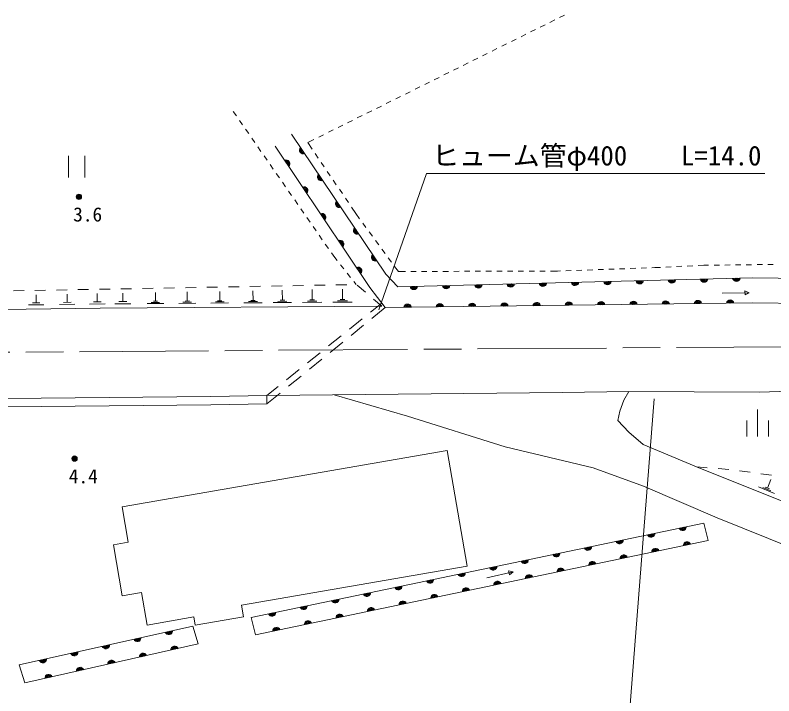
# Model space of a CAD drawing. Units: millimetres, scale not verified. Extents: x 40000 to 680000, y 20000 to 380000.
# Drawn here: x 405413 to 475958, y 255173 to 318463 of the extents above; entities that cross this region are included whole.
import ezdxf
from ezdxf.enums import TextEntityAlignment as Align

# ---------------------------------------------------------------- set-up
doc = ezdxf.new("R2010")
doc.units = ezdxf.units.MM
doc.header["$LTSCALE"] = 1000
doc.linetypes.add('CHAIN', pattern=[18.5, 12, -1.5, 3.5, -1.5])
for name, color, linetype, lineweight in [('M-BGD', 7, 'Continuous', 13), ('M-BMK', 2, 'CHAIN', 13), ('M-STR-HTXT', 7, 'Continuous', 13), ('M-STR-STRC', 7, 'Continuous', 13)]:
    doc.layers.add(name, color=color, linetype=linetype, lineweight=lineweight)
doc.styles.add('ＭＳ ゴシック', font='')
doc.styles.get('ＭＳ ゴシック').set_extended_font_data('MS Gothic')

msp = doc.modelspace()

# ---------------------------------------------------------------- linework, layer by layer
at = {"layer": 'M-BGD'}
for p, q in [((456034, 318241), (456481, 318463)), ((454242, 317352), (454690, 317574)), ((455138, 317796), (455586, 318019)), ((453346, 316907), (453794, 317129)), ((451555, 316018), (452003, 316240)), ((452451, 316462), (452899, 316685)), ((449764, 315129), (450211, 315351)), ((450659, 315573), (451107, 315795)), ((448868, 314684), (449316, 314906)), ((447076, 313795), (447524, 314017)), ((447972, 314239), (448420, 314462)), ((446181, 313350), (446629, 313572)), ((444389, 312461), (444837, 312683)), ((445285, 312905), (445733, 313128)), ((443494, 312016), (443941, 312238)), ((441702, 311127), (442150, 311349)), ((442598, 311571), (443046, 311794)), ((439911, 310238), (440359, 310460)), ((440806, 310682), (441254, 310905)), ((439015, 309793), (439463, 310015)), ((425986, 309088), (425686, 309520)), ((437224, 308904), (437671, 309126)), ((438119, 309348), (438567, 309571)), ((426556, 308267), (426271, 308678)), ((436328, 308459), (436776, 308681)), ((427126, 307445), (426841, 307856)), ((434536, 307570), (434984, 307792)), ((435432, 308014), (435880, 308237)), ((427697, 306624), (427411, 307034)), ((432611, 306614), (433193, 306903)), ((433641, 307125), (434089, 307348)), ((428267, 305802), (427982, 306213)), ((433027, 306002), (432611, 306614)), ((433589, 305174), (433308, 305588)), ((410379, 305372), (410379, 303372)), ((411879, 305372), (411879, 303372)), ((428837, 304981), (428552, 305391)), ((434151, 304347), (433870, 304761)), ((429407, 304159), (429122, 304570)), ((429977, 303337), (429692, 303748)), ((434713, 303520), (434432, 303934)), ((430547, 302516), (430262, 302927)), ((435275, 302693), (434994, 303106)), ((431117, 301694), (430832, 302105)), ((435837, 301866), (435556, 302279)), ((431687, 300873), (431402, 301283)), ((436399, 301039), (436118, 301452)), ((437096, 300012), (436680, 300625)), ((432257, 300051), (431972, 300462)), ((437443, 299539), (437096, 300012)), ((432828, 299230), (432542, 299640)), ((438034, 298733), (437739, 299136)), ((433398, 298408), (433113, 298819)), ((433968, 297586), (433683, 297997)), ((438626, 297926), (438330, 298329)), ((434538, 296765), (434253, 297176)), ((439217, 297120), (438921, 297523)), ((435123, 295922), (434823, 296354)), ((439809, 296313), (439513, 296717)), ((435345, 295646), (435123, 295922)), ((440400, 295507), (440104, 295910)), ((435971, 294866), (435658, 295256)), ((441043, 294631), (440696, 295104)), ((461613, 294872), (462112, 294890)), ((462612, 294908), (463112, 294926)), ((463611, 294944), (464111, 294962)), ((464611, 294980), (464884, 294989)), ((464884, 294989), (465414, 295014)), ((465914, 295038), (466413, 295062)), ((466913, 295085), (467412, 295109)), ((467912, 295132), (468411, 295156)), ((468911, 295180), (469441, 295205)), ((469441, 295205), (469896, 295210)), ((470396, 295217), (470896, 295223)), ((471396, 295229), (471896, 295235)), ((472396, 295242), (472896, 295248)), ((473396, 295254), (473896, 295261)), ((474396, 295267), (474896, 295273)), ((475396, 295280), (475895, 295286)), ((436597, 294086), (436284, 294476)), ((441043, 294631), (441693, 294632)), ((442193, 294633), (442693, 294635)), ((443193, 294636), (443693, 294637)), ((444193, 294638), (444693, 294639)), ((445193, 294641), (445693, 294642)), ((446193, 294643), (446693, 294644)), ((447193, 294645), (447693, 294647)), ((448193, 294648), (448693, 294649)), ((449193, 294650), (449693, 294652)), ((450193, 294653), (450693, 294654)), ((451193, 294655), (451693, 294656)), ((452193, 294658), (452693, 294659)), ((453193, 294660), (453693, 294661)), ((454193, 294662), (454693, 294664)), ((455193, 294665), (455843, 294666)), ((455843, 294666), (456116, 294676)), ((456616, 294694), (457116, 294712)), ((457615, 294730), (458115, 294748)), ((458615, 294765), (459114, 294783)), ((459614, 294801), (460114, 294819)), ((460613, 294837), (461113, 294855)), ((437132, 293420), (436910, 293696)), ((406243, 292847), (405243, 292829)), ((408242, 292884), (407243, 292866)), ((410242, 292921), (409242, 292903)), ((412242, 292958), (411242, 292940)), ((414241, 292995), (413242, 292977)), ((416241, 293032), (415241, 293014)), ((418241, 293070), (417241, 293051)), ((420240, 293107), (419240, 293088)), ((422240, 293144), (421240, 293125)), ((424240, 293181), (423240, 293162)), ((424435, 291914), (424428, 292784)), ((426239, 293218), (425239, 293199)), ((428239, 293255), (427239, 293236)), ((427529, 291944), (427522, 292841)), ((430239, 293292), (429239, 293273)), ((430256, 291971), (430249, 292892)), ((432238, 293329), (431238, 293310)), ((433028, 291998), (433021, 292943)), ((434238, 293366), (433238, 293347)), ((436238, 293403), (435238, 293385)), ((435847, 292025), (435840, 292996)), ((437975, 292704), (437212, 293351)), ((473275, 292835), (473653, 292655)), ((473282, 292460), (473275, 292835)), ((407365, 291720), (407355, 292468)), ((410256, 291762), (410246, 292521)), ((413045, 291802), (413034, 292573)), ((415434, 291827), (415428, 292617)), ((418455, 291856), (418449, 292673)), ((421413, 291885), (421406, 292728)), ((439500, 291410), (438737, 292057)), ((471154, 292603), (473653, 292655)), ((473653, 292655), (473282, 292460)), ((408069, 291542), (406666, 291523)), ((407716, 291724), (407014, 291715)), ((410971, 291581), (409546, 291562)), ((410612, 291767), (409900, 291757)), ((413770, 291619), (412325, 291600)), ((413406, 291807), (412684, 291797)), ((416176, 291635), (414694, 291624)), ((415804, 291830), (415063, 291824)), ((419223, 291658), (417691, 291646)), ((418839, 291757), (418073, 291751)), ((418647, 291858), (418264, 291855)), ((422205, 291680), (420624, 291668)), ((421809, 291783), (421018, 291777)), ((421610, 291886), (421215, 291883)), ((425252, 291703), (423621, 291691)), ((424843, 291809), (424028, 291803)), ((424638, 291916), (424231, 291913)), ((428372, 291727), (426690, 291714)), ((427950, 291836), (427109, 291829)), ((427739, 291946), (427319, 291943)), ((431121, 291747), (429394, 291734)), ((430688, 291859), (429825, 291853)), ((430472, 291973), (430040, 291969)), ((433916, 291768), (432144, 291755)), ((433472, 291883), (432586, 291877)), ((433250, 292000), (432807, 291996)), ((436759, 291790), (434940, 291776)), ((436303, 291908), (435393, 291901)), ((436075, 292027), (435620, 292024)), ((438444, 290840), (439504, 291693)), ((438589, 290270), (439823, 291276)), ((436497, 289272), (437665, 290213)), ((436651, 288691), (437814, 289639)), ((434550, 287704), (435718, 288644)), ((434713, 287112), (435876, 288059)), ((432603, 286136), (433771, 287076)), ((432775, 285533), (433938, 286480)), ((430656, 284567), (431824, 285508)), ((430837, 283953), (432000, 284901)), ((428817, 283087), (429877, 283940)), ((428817, 283087), (428828, 282316)), ((428828, 282316), (430061, 283322)), ((474450, 281785), (474450, 279285)), ((473450, 280785), (473450, 279285)), ((475450, 280785), (475450, 279285)), ((468777, 276453), (469774, 276378)), ((470771, 276303), (471769, 276228)), ((472761, 276108), (473750, 275965)), ((474740, 275821), (475730, 275677)), ((475355, 274491), (475675, 275292)), ((476026, 273991), (474524, 274591)), ((475691, 274241), (474940, 274541)), ((475543, 274416), (475167, 274566)), ((427350, 262470), (469445, 271242)), ((469445, 271242), (469840, 269610)), ((469840, 269610), (427745, 260837)), ((449272, 266129), (451708, 266693)), ((451300, 266791), (451708, 266693)), ((451385, 266425), (451300, 266791)), ((451708, 266693), (451385, 266425)), ((427350, 262470), (427745, 260837)), ((405778, 258039), (421924, 261662)), ((421924, 261662), (422444, 259994)), ((422444, 259994), (406298, 256370)), ((406298, 256370), (405778, 258039))]:
    msp.add_line(p, q, dxfattribs=at)
for points in [[(431122, 307412), (439886, 294388), (440989, 293204), (473980, 294035), (478760, 293973), (491823, 294453), (502389, 295263), (522255, 297025)], [(522524, 295232), (502611, 292944), (491955, 292128), (478787, 291644), (473979, 291706), (439823, 291276), (438406, 293133), (429579, 306273)], [(331056, 289993), (356297, 290424), (378900, 290747), (413308, 291213), (439500, 291410)], [(428817, 283087), (456296, 283383), (462476, 283463), (474621, 283409), (491556, 283966), (500651, 284522)], [(332464, 282207), (395198, 282728), (423597, 283015), (428817, 283087)], [(435073, 283154), (441902, 281192), (450961, 278314), (459174, 276366), (463830, 274673), (470688, 271710), (482457, 266968), (482626, 266968), (486606, 265444)], [(468777, 276453), (463817, 278557), (462489, 279687), (461467, 280781), (461646, 281642), (462005, 282665), (462476, 283463)], [(332572, 281176), (395206, 281957), (423606, 282244), (428828, 282316)], [(527897, 274762), (505248, 265654), (500404, 265277), (497911, 265788), (480151, 271915), (468777, 276453)]]:
    msp.add_lwpolyline(points, dxfattribs=at)
msp.add_lwpolyline([(415357, 272747), (445586, 277969), (447441, 267231), (426454, 263605), (426641, 262523), (422142, 261746), (422011, 262505), (417676, 261756), (417151, 264791), (415367, 264483), (414549, 269218), (415925, 269456)], close=True, dxfattribs=at)
for centre, radius in [((411344, 301573), 250), ((411344, 301573), 204), ((411344, 301573), 159), ((411344, 301573), 114), ((411344, 301573), 68.2), ((411344, 301573), 22.7), ((410936, 277228), 250), ((410936, 277228), 204), ((410936, 277228), 159), ((410936, 277228), 114), ((410936, 277228), 68.2), ((410936, 277228), 22.7)]:
    msp.add_circle(centre, radius, dxfattribs=at)
for centre, radius, start, end in [((432199, 305909), 354, 132.73264, 295.13782), ((432199, 305909), 283, 134.95668, 292.91378), ((432199, 305909), 212, 138.70301, 289.16745), ((432199, 305909), 142, 146.41474, 281.45572), ((432199, 305909), 100, 156.7324, 271.13806), ((430602, 304653), 354, 312.68558, 115.09076), ((430602, 304653), 283, 314.90962, 112.86672), ((430602, 304653), 212, 318.65594, 109.12039), ((430602, 304653), 142, 326.36767, 101.40866), ((430602, 304653), 100, 336.68533, 91.091), ((433874, 303420), 354, 132.73264, 295.13782), ((433874, 303420), 283, 134.95668, 292.91378), ((433874, 303420), 212, 138.70301, 289.16745), ((433874, 303420), 142, 146.41474, 281.45572), ((433874, 303420), 100, 156.7324, 271.13806), ((432275, 302163), 354, 312.68558, 115.09076), ((432275, 302163), 283, 314.90962, 112.86672), ((432275, 302163), 212, 318.65594, 109.12039), ((432275, 302163), 142, 326.36767, 101.40866), ((432275, 302163), 100, 336.68533, 91.091), ((435549, 300931), 354, 132.73264, 295.13782), ((435549, 300931), 283, 134.95668, 292.91378), ((435549, 300931), 212, 138.70301, 289.16745), ((435549, 300931), 142, 146.41474, 281.45572), ((435549, 300931), 100, 156.7324, 271.13806), ((433947, 299673), 354, 312.68558, 115.09076), ((433947, 299673), 283, 314.90962, 112.86672), ((433947, 299673), 212, 318.65594, 109.12039), ((433947, 299673), 142, 326.36767, 101.40866), ((433947, 299673), 100, 336.68533, 91.091), ((437224, 298442), 354, 132.73264, 295.13782), ((437224, 298442), 283, 134.95668, 292.91378), ((437224, 298442), 212, 138.70301, 289.16745), ((437224, 298442), 142, 146.41474, 281.45572), ((437224, 298442), 100, 156.7324, 271.13806), ((435620, 297182), 354, 312.68558, 115.09076), ((435620, 297182), 283, 314.90962, 112.86672), ((435620, 297182), 212, 318.65594, 109.12039), ((435620, 297182), 142, 326.36767, 101.40866), ((435620, 297182), 100, 336.68533, 91.091), ((438898, 295953), 354, 132.73264, 295.13782), ((438898, 295953), 283, 134.95668, 292.91378), ((438898, 295953), 212, 138.70301, 289.16745), ((438898, 295953), 142, 146.41474, 281.45572), ((438898, 295953), 100, 156.7324, 271.13806), ((437293, 294692), 354, 312.68558, 115.09076), ((437293, 294692), 283, 314.90962, 112.86672), ((437293, 294692), 212, 318.65594, 109.12039), ((437293, 294692), 142, 326.36767, 101.40866), ((437293, 294692), 100, 336.68533, 91.091), ((451485, 293523), 354, 190.24, 352.64517), ((451485, 293523), 283, 192.46403, 350.42113), ((451485, 293523), 212, 196.21036, 346.67481), ((451485, 293523), 142, 203.92209, 338.96308), ((451485, 293523), 100, 214.23975, 328.64542), ((454484, 293598), 354, 190.24, 352.64517), ((454484, 293598), 283, 192.46403, 350.42113), ((454484, 293598), 212, 196.21036, 346.67481), ((454484, 293598), 142, 203.92209, 338.96308), ((454484, 293598), 100, 214.23975, 328.64542), ((457483, 293674), 354, 190.24, 352.64517), ((457483, 293674), 283, 192.46403, 350.42113), ((457483, 293674), 212, 196.21036, 346.67481), ((457483, 293674), 142, 203.92209, 338.96308), ((457483, 293674), 100, 214.23975, 328.64542), ((460482, 293749), 354, 190.24, 352.64517), ((460482, 293749), 283, 192.46403, 350.42113), ((460482, 293749), 212, 196.21036, 346.67481), ((460482, 293749), 142, 203.92209, 338.96308), ((460482, 293749), 100, 214.23975, 328.64542), ((463481, 293825), 354, 190.24, 352.64517), ((463481, 293825), 283, 192.46403, 350.42113), ((463481, 293825), 212, 196.21036, 346.67481), ((463481, 293825), 142, 203.92209, 338.96308), ((463481, 293825), 100, 214.23975, 328.64542), ((466480, 293901), 354, 190.24, 352.64517), ((466480, 293901), 283, 192.46403, 350.42113), ((466480, 293901), 212, 196.21036, 346.67481), ((466480, 293901), 142, 203.92209, 338.96308), ((466480, 293901), 100, 214.23975, 328.64542), ((469479, 293976), 354, 190.24, 352.64517), ((469479, 293976), 283, 192.46403, 350.42113), ((469479, 293976), 212, 196.21036, 346.67481), ((469479, 293976), 142, 203.92209, 338.96308), ((469479, 293976), 100, 214.23975, 328.64542), ((472478, 294052), 354, 190.24, 352.64517), ((472478, 294052), 283, 192.46403, 350.42113), ((472478, 294052), 212, 196.21036, 346.67481), ((472478, 294052), 142, 203.92209, 338.96308), ((472478, 294052), 100, 214.23975, 328.64542), ((442488, 293296), 354, 190.24, 352.64517), ((442488, 293296), 283, 192.46403, 350.42113), ((442488, 293296), 212, 196.21036, 346.67481), ((442488, 293296), 142, 203.92209, 338.96308), ((442488, 293296), 100, 214.23975, 328.64542), ((445487, 293372), 354, 190.24, 352.64517), ((445487, 293372), 283, 192.46403, 350.42113), ((445487, 293372), 212, 196.21036, 346.67481), ((445487, 293372), 142, 203.92209, 338.96308), ((445487, 293372), 100, 214.23975, 328.64542), ((448486, 293447), 354, 190.24, 352.64517), ((448486, 293447), 283, 192.46403, 350.42113), ((448486, 293447), 212, 196.21036, 346.67481), ((448486, 293447), 142, 203.92209, 338.96308), ((448486, 293447), 100, 214.23975, 328.64542), ((441903, 291248), 354, 9.51959, 171.92477), ((441903, 291248), 283, 11.74363, 169.70073), ((441903, 291248), 212, 15.48995, 165.9544), ((441903, 291248), 142, 23.20168, 158.24267), ((444903, 291286), 354, 9.51959, 171.92477), ((444903, 291286), 283, 11.74363, 169.70073), ((444903, 291286), 212, 15.48995, 165.9544), ((444903, 291286), 142, 23.20168, 158.24267), ((444903, 291286), 100, 33.51935, 147.92501), ((447903, 291324), 354, 9.51959, 171.92477), ((447903, 291324), 283, 11.74363, 169.70073), ((447903, 291324), 212, 15.48995, 165.9544), ((447903, 291324), 142, 23.20168, 158.24267), ((447903, 291324), 100, 33.51935, 147.92501), ((450902, 291361), 354, 9.51959, 171.92477), ((450902, 291361), 283, 11.74363, 169.70073), ((450902, 291361), 212, 15.48995, 165.9544), ((450902, 291361), 142, 23.20168, 158.24267), ((450902, 291361), 100, 33.51935, 147.92501), ((453902, 291399), 354, 9.51959, 171.92477), ((453902, 291399), 283, 11.74363, 169.70073), ((453902, 291399), 212, 15.48995, 165.9544), ((453902, 291399), 142, 23.20168, 158.24267), ((453902, 291399), 100, 33.51935, 147.92501), ((456902, 291437), 354, 9.51959, 171.92477), ((456902, 291437), 283, 11.74363, 169.70073), ((456902, 291437), 212, 15.48995, 165.9544), ((456902, 291437), 142, 23.20168, 158.24267), ((456902, 291437), 100, 33.51935, 147.92501), ((459902, 291475), 354, 9.51959, 171.92477), ((459902, 291475), 283, 11.74363, 169.70073), ((459902, 291475), 212, 15.48995, 165.9544), ((459902, 291475), 142, 23.20168, 158.24267), ((459902, 291475), 100, 33.51935, 147.92501), ((462901, 291513), 354, 9.51959, 171.92477), ((462901, 291513), 283, 11.74363, 169.70073), ((462901, 291513), 212, 15.48995, 165.9544), ((462901, 291513), 142, 23.20168, 158.24267), ((462901, 291513), 100, 33.51935, 147.92501), ((465901, 291550), 354, 9.51959, 171.92477), ((465901, 291550), 283, 11.74363, 169.70073), ((465901, 291550), 212, 15.48995, 165.9544), ((465901, 291550), 142, 23.20168, 158.24267), ((465901, 291550), 100, 33.51935, 147.92501), ((468901, 291588), 354, 9.51959, 171.92477), ((468901, 291588), 283, 11.74363, 169.70073), ((468901, 291588), 212, 15.48995, 165.9544), ((468901, 291588), 142, 23.20168, 158.24267), ((468901, 291588), 100, 33.51935, 147.92501), ((471901, 291626), 354, 9.51959, 171.92477), ((471901, 291626), 283, 11.74363, 169.70073), ((471901, 291626), 212, 15.48995, 165.9544), ((471901, 291626), 142, 23.20168, 158.24267), ((471901, 291626), 100, 33.51935, 147.92501), ((441903, 291248), 100, 33.51935, 147.92501), ((467477, 270887), 354, 200.56911, 2.97429), ((464540, 270275), 354, 200.56911, 2.97429), ((464540, 270275), 283, 202.79315, 0.75025), ((464540, 270275), 212, 206.53948, 357.00393), ((464540, 270275), 142, 214.25121, 349.2922), ((464540, 270275), 100, 224.56887, 338.97453), ((467477, 270887), 283, 202.79315, 0.75025), ((467477, 270887), 212, 206.53948, 357.00393), ((467477, 270887), 142, 214.25121, 349.2922), ((467477, 270887), 100, 224.56887, 338.97453), ((461603, 269663), 354, 200.56911, 2.97429), ((461603, 269663), 283, 202.79315, 0.75025), ((461603, 269663), 212, 206.53948, 357.00393), ((461603, 269663), 142, 214.25121, 349.2922), ((461603, 269663), 100, 224.56887, 338.97453), ((467893, 269149), 354, 20.56911, 182.97429), ((458666, 269051), 354, 200.56911, 2.97429), ((458666, 269051), 283, 202.79315, 0.75025), ((458666, 269051), 212, 206.53948, 357.00393), ((458666, 269051), 142, 214.25121, 349.2922), ((458666, 269051), 100, 224.56887, 338.97453), ((464957, 268537), 354, 20.56911, 182.97429), ((464957, 268537), 283, 22.79315, 180.75025), ((467893, 269149), 283, 22.79315, 180.75025), ((467893, 269149), 212, 26.53948, 177.00393), ((467893, 269149), 142, 34.25121, 169.2922), ((467893, 269149), 100, 44.56887, 158.97453), ((455729, 268439), 354, 200.56911, 2.97429), ((455729, 268439), 283, 202.79315, 0.75025), ((455729, 268439), 212, 206.53948, 357.00393), ((455729, 268439), 142, 214.25121, 349.2922), ((455729, 268439), 100, 224.56887, 338.97453), ((462020, 267924), 354, 20.56911, 182.97429), ((462020, 267924), 283, 22.79315, 180.75025), ((462020, 267924), 212, 26.53948, 177.00393), ((464957, 268537), 212, 26.53948, 177.00393), ((464957, 268537), 142, 34.25121, 169.2922), ((464957, 268537), 100, 44.56887, 158.97453), ((452792, 267827), 354, 200.56911, 2.97429), ((452792, 267827), 283, 202.79315, 0.75025), ((452792, 267827), 212, 206.53948, 357.00393), ((452792, 267827), 142, 214.25121, 349.2922), ((452792, 267827), 100, 224.56887, 338.97453), ((459083, 267312), 354, 20.56911, 182.97429), ((459083, 267312), 283, 22.79315, 180.75025), ((459083, 267312), 212, 26.53948, 177.00393), ((459083, 267312), 142, 34.25121, 169.2922), ((459083, 267312), 100, 44.56887, 158.97453), ((462020, 267924), 142, 34.25121, 169.2922), ((462020, 267924), 100, 44.56887, 158.97453), ((449855, 267215), 354, 200.56911, 2.97429), ((449855, 267215), 283, 202.79315, 0.75025), ((449855, 267215), 212, 206.53948, 357.00393), ((449855, 267215), 142, 214.25121, 349.2922), ((449855, 267215), 100, 224.56887, 338.97453), ((456146, 266700), 354, 20.56911, 182.97429), ((456146, 266700), 283, 22.79315, 180.75025), ((456146, 266700), 212, 26.53948, 177.00393), ((456146, 266700), 142, 34.25121, 169.2922), ((456146, 266700), 100, 44.56887, 158.97453), ((443981, 265991), 354, 200.56911, 2.97429), ((443981, 265991), 283, 202.79315, 0.75025), ((443981, 265991), 212, 206.53948, 357.00393), ((443981, 265991), 142, 214.25121, 349.2922), ((443981, 265991), 100, 224.56887, 338.97453), ((446918, 266603), 354, 200.56911, 2.97429), ((446918, 266603), 283, 202.79315, 0.75025), ((446918, 266603), 212, 206.53948, 357.00393), ((446918, 266603), 142, 214.25121, 349.2922), ((446918, 266603), 100, 224.56887, 338.97453), ((453209, 266088), 354, 20.56911, 182.97429), ((453209, 266088), 283, 22.79315, 180.75025), ((453209, 266088), 212, 26.53948, 177.00393), ((453209, 266088), 142, 34.25121, 169.2922), ((453209, 266088), 100, 44.56887, 158.97453), ((441045, 265379), 354, 200.56911, 2.97429), ((441045, 265379), 283, 202.79315, 0.75025), ((441045, 265379), 212, 206.53948, 357.00393), ((441045, 265379), 142, 214.25121, 349.2922), ((441045, 265379), 100, 224.56887, 338.97453), ((450272, 265476), 354, 20.56911, 182.97429), ((450272, 265476), 283, 22.79315, 180.75025), ((450272, 265476), 212, 26.53948, 177.00393), ((450272, 265476), 142, 34.25121, 169.2922), ((450272, 265476), 100, 44.56887, 158.97453), ((438108, 264767), 354, 200.56911, 2.97429), ((438108, 264767), 283, 202.79315, 0.75025), ((438108, 264767), 212, 206.53948, 357.00393), ((438108, 264767), 142, 214.25121, 349.2922), ((438108, 264767), 100, 224.56887, 338.97453), ((444398, 264252), 354, 20.56911, 182.97429), ((447335, 264864), 354, 20.56911, 182.97429), ((447335, 264864), 283, 22.79315, 180.75025), ((447335, 264864), 212, 26.53948, 177.00393), ((447335, 264864), 142, 34.25121, 169.2922), ((447335, 264864), 100, 44.56887, 158.97453), ((435171, 264155), 354, 200.56911, 2.97429), ((435171, 264155), 283, 202.79315, 0.75025), ((435171, 264155), 212, 206.53948, 357.00393), ((435171, 264155), 142, 214.25121, 349.2922), ((435171, 264155), 100, 224.56887, 338.97453), ((441461, 263640), 354, 20.56911, 182.97429), ((441461, 263640), 283, 22.79315, 180.75025), ((441461, 263640), 212, 26.53948, 177.00393), ((444398, 264252), 283, 22.79315, 180.75025), ((444398, 264252), 212, 26.53948, 177.00393), ((444398, 264252), 142, 34.25121, 169.2922), ((444398, 264252), 100, 44.56887, 158.97453), ((432234, 263543), 354, 200.56911, 2.97429), ((432234, 263543), 283, 202.79315, 0.75025), ((432234, 263543), 212, 206.53948, 357.00393), ((432234, 263543), 142, 214.25121, 349.2922), ((432234, 263543), 100, 224.56887, 338.97453), ((438524, 263028), 354, 20.56911, 182.97429), ((438524, 263028), 283, 22.79315, 180.75025), ((438524, 263028), 212, 26.53948, 177.00393), ((438524, 263028), 142, 34.25121, 169.2922), ((441461, 263640), 142, 34.25121, 169.2922), ((441461, 263640), 100, 44.56887, 158.97453), ((429297, 262931), 354, 200.56911, 2.97429), ((429297, 262931), 283, 202.79315, 0.75025), ((429297, 262931), 212, 206.53948, 357.00393), ((429297, 262931), 142, 214.25121, 349.2922), ((429297, 262931), 100, 224.56887, 338.97453), ((435587, 262416), 354, 20.56911, 182.97429), ((435587, 262416), 283, 22.79315, 180.75025), ((435587, 262416), 212, 26.53948, 177.00393), ((435587, 262416), 142, 34.25121, 169.2922), ((435587, 262416), 100, 44.56887, 158.97453), ((438524, 263028), 100, 44.56887, 158.97453), ((432651, 261804), 354, 20.56911, 182.97429), ((432651, 261804), 283, 22.79315, 180.75025), ((432651, 261804), 212, 26.53948, 177.00393), ((432651, 261804), 142, 34.25121, 169.2922), ((432651, 261804), 100, 44.56887, 158.97453), ((419693, 261217), 354, 201.44749, 3.85267), ((419693, 261217), 283, 203.67153, 1.62863), ((419693, 261217), 212, 207.41786, 357.88231), ((419693, 261217), 142, 215.12959, 350.17058), ((419693, 261217), 100, 225.44725, 339.85291), ((429714, 261192), 354, 20.56911, 182.97429), ((429714, 261192), 283, 22.79315, 180.75025), ((429714, 261192), 212, 26.53948, 177.00393), ((429714, 261192), 142, 34.25121, 169.2922), ((429714, 261192), 100, 44.56887, 158.97453), ((416766, 260560), 354, 201.44749, 3.85267), ((416766, 260560), 283, 203.67153, 1.62863), ((416766, 260560), 212, 207.41786, 357.88231), ((416766, 260560), 142, 215.12959, 350.17058), ((416766, 260560), 100, 225.44725, 339.85291), ((413839, 259903), 354, 201.44749, 3.85267), ((413839, 259903), 283, 203.67153, 1.62863), ((413839, 259903), 212, 207.41786, 357.88231), ((413839, 259903), 142, 215.12959, 350.17058), ((413839, 259903), 100, 225.44725, 339.85291), ((420237, 259443), 354, 21.44749, 183.85267), ((420237, 259443), 283, 23.67153, 181.62863), ((420237, 259443), 212, 27.41786, 177.88231), ((410912, 259246), 354, 201.44749, 3.85267), ((410912, 259246), 283, 203.67153, 1.62863), ((410912, 259246), 212, 207.41786, 357.88231), ((410912, 259246), 142, 215.12959, 350.17058), ((410912, 259246), 100, 225.44725, 339.85291), ((417310, 258786), 354, 21.44749, 183.85267), ((417310, 258786), 283, 23.67153, 181.62863), ((417310, 258786), 212, 27.41786, 177.88231), ((417310, 258786), 142, 35.12959, 170.17058), ((420237, 259443), 142, 35.12959, 170.17058), ((420237, 259443), 100, 45.44725, 159.85291), ((407985, 258589), 354, 201.44749, 3.85267), ((407985, 258589), 283, 203.67153, 1.62863), ((407985, 258589), 212, 207.41786, 357.88231), ((407985, 258589), 142, 215.12959, 350.17058), ((407985, 258589), 100, 225.44725, 339.85291), ((414383, 258129), 354, 21.44749, 183.85267), ((414383, 258129), 283, 23.67153, 181.62863), ((414383, 258129), 212, 27.41786, 177.88231), ((414383, 258129), 142, 35.12959, 170.17058), ((414383, 258129), 100, 45.44725, 159.85291), ((417310, 258786), 100, 45.44725, 159.85291), ((411456, 257472), 354, 21.44749, 183.85267), ((411456, 257472), 283, 23.67153, 181.62863), ((411456, 257472), 212, 27.41786, 177.88231), ((411456, 257472), 142, 35.12959, 170.17058), ((411456, 257472), 100, 45.44725, 159.85291), ((408529, 256815), 354, 21.44749, 183.85267), ((408529, 256815), 283, 23.67153, 181.62863), ((408529, 256815), 212, 27.41786, 177.88231), ((408529, 256815), 142, 35.12959, 170.17058), ((408529, 256815), 100, 45.44725, 159.85291)]:
    msp.add_arc(centre, radius, start, end, dxfattribs=at)
at = {"layer": 'M-BMK'}
msp.add_lwpolyline([(392321, 287037), (392904, 287043), (481419, 287660), (485343, 287811)], dxfattribs=at)
at = {"layer": 'M-STR-HTXT'}
for p, q in [((439222, 291070), (443671, 303735)), ((443671, 303735), (475121, 303735))]:
    msp.add_line(p, q, dxfattribs=at)
at = {"layer": 'M-STR-STRC'}
msp.add_line((464844, 282795), (461938, 245804), dxfattribs=at)

# ---------------------------------------------------------------- texts
at = {"layer": 'M-BGD', "style": 'ＭＳ ゴシック'}
for s, p in [('3.6', (410806, 298882)), ('4.4', (410397, 274537))]:
    msp.add_text(s, height=1320, dxfattribs=at).set_placement(p, align=Align.BOTTOM_LEFT)
at = {"layer": 'M-STR-HTXT', "style": 'ＭＳ ゴシック'}
msp.add_text('ヒューム管φ400\u3000\u3000L=14.0', height=1833, dxfattribs=at).set_placement((459496, 303935), align=Align.BOTTOM_CENTER)

doc.saveas('drawing.dxf')
